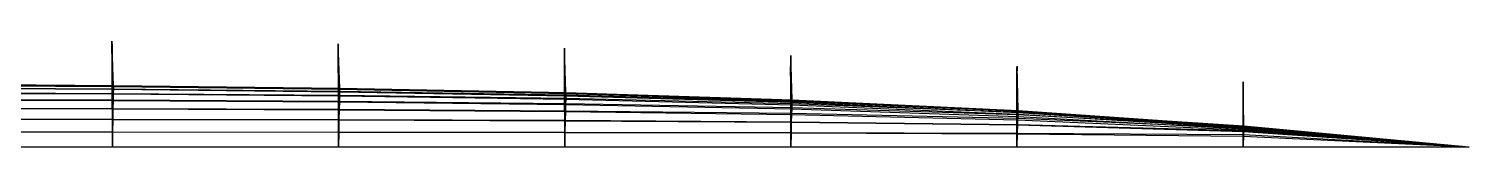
# Model space of a CAD drawing. Header units: metres. Extents: x 0 to 40, y 0 to 0.7.
# Drawn here: x 30.2 to 40, y 0 to 0.72 of the extents above; entities that cross this region are included whole.
import ezdxf

# ---------------------------------------------------------------- set-up
doc = ezdxf.new("R2010")
doc.units = ezdxf.units.M
doc.layers.add('Deflected structure', color=30, linetype='Continuous')
doc.layers.add('Original structure', color=3, linetype='Continuous')

msp = doc.modelspace()

# ---------------------------------------------------------------- linework, layer by layer
at = {"layer": 'Deflected structure'}
for p, q in [((30.7659, 0.7153, 12.4997), (30.766, 0.7084, 10.9361)), ((30.7659, 0.7099, 14.0634), (30.7659, 0.7153, 12.4997)), ((30.7761, 0.4155, 12.4991), (30.7659, 0.7153, 12.4997)), ((30.7659, 0.6921, 15.627), (30.7659, 0.7099, 14.0634)), ((30.7761, 0.4101, 14.0628), (30.7659, 0.7099, 14.0634)), ((30.766, 0.6614, 17.1904), (30.7659, 0.6921, 15.627)), ((30.7757, 0.3923, 15.6264), (30.7659, 0.6921, 15.627)), ((30.766, 0.7084, 10.9361), (30.7661, 0.6895, 9.3726)), ((30.7759, 0.4086, 10.9355), (30.766, 0.7084, 10.9361)), ((30.7661, 0.6895, 9.3726), (30.7663, 0.6579, 7.8092)), ((30.7754, 0.3896, 9.372), (30.7661, 0.6895, 9.3726)), ((32.3051, 0.6772, 15.6269), (32.3052, 0.6929, 14.0634)), ((32.3052, 0.6929, 14.0634), (32.3053, 0.6972, 12.4998)), ((32.3154, 0.3931, 14.0628), (32.3052, 0.6929, 14.0634)), ((32.3053, 0.6972, 12.4998), (32.3054, 0.6907, 10.9362)), ((32.3155, 0.3974, 12.4992), (32.3053, 0.6972, 12.4998)), ((32.3054, 0.6907, 10.9362), (32.3054, 0.6732, 9.3727)), ((32.3152, 0.3909, 10.9356), (32.3054, 0.6907, 10.9362)), ((30.7662, 0.6174, 18.7535), (30.766, 0.6614, 17.1904)), ((30.7751, 0.3616, 17.1899), (30.766, 0.6614, 17.1904)), ((30.7667, 0.5593, 20.3161), (30.7662, 0.6174, 18.7535)), ((30.7742, 0.3176, 18.753), (30.7662, 0.6174, 18.7535)), ((30.7663, 0.6579, 7.8092), (30.7666, 0.6135, 6.2462)), ((30.7746, 0.3581, 7.8087), (30.7663, 0.6579, 7.8092)), ((30.7666, 0.6135, 6.2462), (30.767, 0.5563, 4.6837)), ((30.7737, 0.3137, 6.2458), (30.7666, 0.6135, 6.2462)), ((32.3051, 0.6494, 17.1903), (32.3051, 0.6772, 15.6269)), ((32.3151, 0.3774, 15.6263), (32.3051, 0.6772, 15.6269)), ((32.3052, 0.6087, 18.7534), (32.3051, 0.6494, 17.1903)), ((32.3144, 0.3496, 17.1897), (32.3051, 0.6494, 17.1903)), ((32.3055, 0.5537, 20.316), (32.3052, 0.6087, 18.7534)), ((32.3134, 0.3088, 18.7529), (32.3052, 0.6087, 18.7534)), ((32.3054, 0.6732, 9.3727), (32.3055, 0.6444, 7.8094)), ((32.3147, 0.3734, 9.3721), (32.3054, 0.6732, 9.3727)), ((32.3055, 0.6444, 7.8094), (32.3057, 0.6034, 6.2464)), ((32.3139, 0.3446, 7.8089), (32.3055, 0.6444, 7.8094)), ((32.3057, 0.6034, 6.2464), (32.3059, 0.5497, 4.6838)), ((32.3128, 0.3036, 6.2459), (32.3057, 0.6034, 6.2464)), ((33.8444, 0.6288, 17.1901), (33.8446, 0.6519, 15.6267)), ((33.8444, 0.5935, 18.7532), (33.8444, 0.6288, 17.1901)), ((33.8536, 0.329, 17.1895), (33.8444, 0.6288, 17.1901)), ((33.8445, 0.544, 20.3159), (33.8444, 0.5935, 18.7532)), ((33.8526, 0.2936, 18.7527), (33.8444, 0.5935, 18.7532)), ((33.8446, 0.6519, 15.6267), (33.8448, 0.6643, 14.0633)), ((33.8543, 0.3521, 15.6262), (33.8446, 0.6519, 15.6267)), ((33.8448, 0.6643, 14.0633), (33.8449, 0.6672, 12.4998)), ((33.8547, 0.3645, 14.0627), (33.8448, 0.6643, 14.0633)), ((33.8449, 0.6672, 12.4998), (33.8449, 0.6611, 10.9363)), ((33.8547, 0.3674, 12.4992), (33.8449, 0.6672, 12.4998)), ((33.8449, 0.6611, 10.9363), (33.8449, 0.6461, 9.373)), ((33.8544, 0.3613, 10.9357), (33.8449, 0.6611, 10.9363)), ((33.8449, 0.6461, 9.373), (33.8449, 0.6215, 7.8097)), ((33.8538, 0.3463, 9.3724), (33.8449, 0.6461, 9.373)), ((33.8449, 0.6215, 7.8097), (33.8449, 0.5861, 6.2467)), ((33.853, 0.3217, 7.8092), (33.8449, 0.6215, 7.8097)), ((35.3835, 0.5667, 18.7528), (35.3838, 0.5935, 17.1897)), ((35.3838, 0.5935, 17.1897), (35.3841, 0.6097, 15.6264)), ((35.3925, 0.2937, 17.1891), (35.3838, 0.5935, 17.1897)), ((35.3841, 0.6097, 15.6264), (35.3843, 0.6177, 14.0631)), ((35.3931, 0.3099, 15.6259), (35.3841, 0.6097, 15.6264)), ((35.3844, 0.6018, 9.3733), (35.3842, 0.5832, 7.8101)), ((35.3843, 0.6177, 14.0631), (35.3845, 0.6187, 12.4998)), ((35.3934, 0.3179, 14.0625), (35.3843, 0.6177, 14.0631)), ((35.3845, 0.6134, 10.9365), (35.3844, 0.6018, 9.3733)), ((35.3925, 0.3019, 9.3727), (35.3844, 0.6018, 9.3733)), ((35.3845, 0.6187, 12.4998), (35.3845, 0.6134, 10.9365)), ((35.3933, 0.3189, 12.4992), (35.3845, 0.6187, 12.4998)), ((35.393, 0.3136, 10.9359), (35.3845, 0.6134, 10.9365)), ((30.7674, 0.4872, 21.8782), (30.7667, 0.5593, 20.3161)), ((30.7731, 0.2594, 20.3157), (30.7667, 0.5593, 20.3161)), ((30.767, 0.5563, 4.6837), (30.7676, 0.4855, 3.1216)), ((30.7726, 0.2564, 4.6833), (30.767, 0.5563, 4.6837)), ((32.3061, 0.4842, 21.8781), (32.3055, 0.5537, 20.316)), ((32.3121, 0.2538, 20.3157), (32.3055, 0.5537, 20.316)), ((32.3059, 0.5497, 4.6838), (32.3064, 0.4821, 3.1217)), ((32.3116, 0.2498, 4.6834), (32.3059, 0.5497, 4.6838)), ((33.8449, 0.4791, 21.8781), (33.8445, 0.544, 20.3159)), ((33.8511, 0.2441, 20.3155), (33.8445, 0.544, 20.3159)), ((33.8449, 0.5861, 6.2467), (33.845, 0.5385, 4.684)), ((33.8519, 0.2862, 6.2462), (33.8449, 0.5861, 6.2467)), ((33.845, 0.5385, 4.684), (33.8452, 0.4765, 3.1218)), ((33.8506, 0.2385, 4.6836), (33.845, 0.5385, 4.684)), ((35.3834, 0.5266, 20.3156), (35.3835, 0.5667, 18.7528)), ((35.3836, 0.47, 21.8779), (35.3834, 0.5266, 20.3156)), ((35.39, 0.2267, 20.3152), (35.3834, 0.5266, 20.3156)), ((35.3914, 0.2668, 18.7523), (35.3835, 0.5667, 18.7528)), ((35.3841, 0.5563, 6.2471), (35.384, 0.5189, 4.6843)), ((35.384, 0.5189, 4.6843), (35.384, 0.467, 3.1219)), ((35.3893, 0.219, 4.6839), (35.384, 0.5189, 4.6843)), ((35.3842, 0.5832, 7.8101), (35.3841, 0.5563, 6.2471)), ((35.3906, 0.2565, 6.2466), (35.3841, 0.5563, 6.2471)), ((35.3917, 0.2833, 7.8096), (35.3842, 0.5832, 7.8101)), ((36.9225, 0.4935, 20.3149), (36.9228, 0.5192, 18.752)), ((36.9225, 0.4518, 21.8775), (36.9225, 0.4935, 20.3149)), ((36.9287, 0.1936, 20.3146), (36.9225, 0.4935, 20.3149)), ((36.9228, 0.5192, 18.752), (36.9232, 0.5343, 17.189)), ((36.9299, 0.2193, 18.7516), (36.9228, 0.5192, 18.752)), ((36.9234, 0.5052, 6.2477), (36.9231, 0.4824, 4.6849)), ((36.9232, 0.5343, 17.189), (36.9235, 0.5423, 15.6259)), ((36.9307, 0.2344, 17.1885), (36.9232, 0.5343, 17.189)), ((36.9236, 0.5213, 7.8107), (36.9234, 0.5052, 6.2477)), ((36.9289, 0.2053, 6.2473), (36.9234, 0.5052, 6.2477)), ((36.9235, 0.5423, 15.6259), (36.9238, 0.5452, 14.0629)), ((36.931, 0.2424, 15.6254), (36.9235, 0.5423, 15.6259)), ((36.9238, 0.5326, 9.3737), (36.9236, 0.5213, 7.8107)), ((36.9297, 0.2214, 7.8102), (36.9236, 0.5213, 7.8107)), ((36.9238, 0.5452, 14.0629), (36.9239, 0.5443, 12.4998)), ((36.9311, 0.2454, 14.0623), (36.9238, 0.5452, 14.0629)), ((36.9239, 0.5401, 10.9367), (36.9238, 0.5326, 9.3737)), ((36.9303, 0.2327, 9.3731), (36.9238, 0.5326, 9.3737)), ((36.9239, 0.5443, 12.4998), (36.9239, 0.5401, 10.9367)), ((36.931, 0.2445, 12.4992), (36.9239, 0.5443, 12.4998)), ((36.9307, 0.2403, 10.9361), (36.9239, 0.5401, 10.9367)), ((29.2361, 0.3991, 9.3719), (30.7754, 0.3896, 9.372)), ((29.2364, 0.4011, 15.6265), (30.7757, 0.3923, 15.6264)), ((29.2365, 0.4191, 10.9354), (30.7759, 0.4086, 10.9355)), ((29.2367, 0.4261, 12.4991), (30.7761, 0.4155, 12.4991)), ((29.2367, 0.4201, 14.0628), (30.7761, 0.4101, 14.0628)), ((30.7682, 0.4005, 23.4395), (30.7674, 0.4872, 21.8782)), ((30.7717, 0.1872, 21.8779), (30.7674, 0.4872, 21.8782)), ((30.7676, 0.4855, 3.1216), (30.7684, 0.4008, 1.5603)), ((30.7715, 0.1856, 3.1214), (30.7676, 0.4855, 3.1216)), ((30.7692, 0.3, 25), (30.7682, 0.4005, 23.4395)), ((30.7702, 0.1005, 23.4393), (30.7682, 0.4005, 23.4395)), ((30.7684, 0.4008, 1.5603), (30.7692, 0.3)), ((30.7704, 0.1008, 1.5602), (30.7684, 0.4008, 1.5603)), ((30.7751, 0.3616, 17.1899), (30.7757, 0.3923, 15.6264)), ((30.7759, 0.4086, 10.9355), (30.7754, 0.3896, 9.372)), ((30.7757, 0.3923, 15.6264), (30.7761, 0.4101, 14.0628)), ((30.7757, 0.3923, 15.6264), (32.3151, 0.3774, 15.6263)), ((30.7761, 0.4155, 12.4991), (30.7759, 0.4086, 10.9355)), ((30.7759, 0.4086, 10.9355), (32.3152, 0.3909, 10.9356)), ((30.7761, 0.4101, 14.0628), (30.7761, 0.4155, 12.4991)), ((30.7761, 0.4155, 12.4991), (32.3155, 0.3974, 12.4992)), ((30.7761, 0.4101, 14.0628), (32.3154, 0.3931, 14.0628)), ((32.3069, 0.3995, 23.4395), (32.3061, 0.4842, 21.8781)), ((32.3106, 0.1843, 21.8779), (32.3061, 0.4842, 21.8781)), ((32.3064, 0.4821, 3.1217), (32.307, 0.3997, 1.5603)), ((32.3104, 0.1822, 3.1214), (32.3064, 0.4821, 3.1217)), ((32.3077, 0.3, 25), (32.3069, 0.3995, 23.4395)), ((32.3088, 0.0995, 23.4394), (32.3069, 0.3995, 23.4395)), ((32.307, 0.3997, 1.5603), (32.3077, 0.3)), ((32.3091, 0.0998, 1.5602), (32.307, 0.3997, 1.5603)), ((32.3151, 0.3774, 15.6263), (32.3154, 0.3931, 14.0628)), ((32.3155, 0.3974, 12.4992), (32.3152, 0.3909, 10.9356)), ((32.3154, 0.3931, 14.0628), (32.3155, 0.3974, 12.4992)), ((32.3154, 0.3931, 14.0628), (33.8547, 0.3645, 14.0627)), ((32.3155, 0.3974, 12.4992), (33.8547, 0.3674, 12.4992)), ((33.8455, 0.3978, 23.4395), (33.8449, 0.4791, 21.8781)), ((33.8494, 0.1792, 21.8778), (33.8449, 0.4791, 21.8781)), ((33.8452, 0.4765, 3.1218), (33.8456, 0.3981, 1.5603)), ((33.8492, 0.1765, 3.1215), (33.8452, 0.4765, 3.1218)), ((33.8462, 0.3, 25), (33.8455, 0.3978, 23.4395)), ((33.8474, 0.0978, 23.4394), (33.8455, 0.3978, 23.4395)), ((33.8456, 0.3981, 1.5603), (33.8462, 0.3)), ((33.8478, 0.0981, 1.5602), (33.8456, 0.3981, 1.5603)), ((35.384, 0.3947, 23.4395), (35.3836, 0.47, 21.8779)), ((35.3881, 0.1701, 21.8777), (35.3836, 0.47, 21.8779)), ((35.384, 0.467, 3.1219), (35.3842, 0.3958, 1.5603)), ((35.3879, 0.167, 3.1216), (35.384, 0.467, 3.1219)), ((35.3846, 0.3, 25), (35.384, 0.3947, 23.4395)), ((35.386, 0.0948, 23.4394), (35.384, 0.3947, 23.4395)), ((35.3842, 0.3958, 1.5603), (35.3846, 0.3)), ((35.3863, 0.0959, 1.5601), (35.3842, 0.3958, 1.5603)), ((36.9227, 0.3884, 23.4394), (36.9225, 0.4518, 21.8775)), ((36.9269, 0.1518, 21.8772), (36.9225, 0.4518, 21.8775)), ((36.9231, 0.4824, 4.6849), (36.9229, 0.449, 3.1222)), ((36.9229, 0.449, 3.1222), (36.9229, 0.3929, 1.5602)), ((36.9266, 0.149, 3.122), (36.9229, 0.449, 3.1222)), ((36.9229, 0.3929, 1.5602), (36.9231, 0.3)), ((36.925, 0.0929, 1.5601), (36.9229, 0.3929, 1.5602)), ((36.9279, 0.1825, 4.6845), (36.9231, 0.4824, 4.6849)), ((38.4612, 0.4099, 21.8764), (38.4614, 0.4276, 20.3137)), ((38.4613, 0.3721, 23.4388), (38.4612, 0.4099, 21.8764)), ((38.4651, 0.1099, 21.8761), (38.4612, 0.4099, 21.8764)), ((38.4614, 0.4276, 20.3137), (38.4617, 0.4358, 18.7508)), ((38.4662, 0.1276, 20.3133), (38.4614, 0.4276, 20.3137)), ((38.4616, 0.4042, 3.1231), (38.4614, 0.3823, 1.5605)), ((38.4619, 0.4141, 4.6858), (38.4616, 0.4042, 3.1231)), ((38.4647, 0.1043, 3.1228), (38.4616, 0.4042, 3.1231)), ((38.4617, 0.4358, 18.7508), (38.462, 0.4396, 17.188)), ((38.4668, 0.1359, 18.7504), (38.4617, 0.4358, 18.7508)), ((38.4621, 0.4221, 6.2485), (38.4619, 0.4141, 4.6858)), ((38.4652, 0.1141, 4.6855), (38.4619, 0.4141, 4.6858)), ((38.462, 0.4396, 17.188), (38.4622, 0.4409, 15.6252)), ((38.467, 0.1396, 17.1875), (38.462, 0.4396, 17.188)), ((38.4623, 0.4284, 7.8113), (38.4621, 0.4221, 6.2485)), ((38.4657, 0.1221, 6.2481), (38.4621, 0.4221, 6.2485)), ((38.4622, 0.4409, 15.6252), (38.4623, 0.4407, 14.0624)), ((38.467, 0.141, 15.6246), (38.4622, 0.4409, 15.6252)), ((38.4623, 0.4407, 14.0624), (38.4624, 0.4393, 12.4996)), ((38.467, 0.1407, 14.0618), (38.4623, 0.4407, 14.0624)), ((38.4624, 0.4332, 9.374), (38.4623, 0.4284, 7.8113)), ((38.4661, 0.1285, 7.8108), (38.4623, 0.4284, 7.8113)), ((38.4624, 0.4393, 12.4996), (38.4624, 0.4368, 10.9368)), ((38.4668, 0.1393, 12.499), (38.4624, 0.4393, 12.4996)), ((38.4624, 0.4368, 10.9368), (38.4624, 0.4332, 9.374)), ((38.4666, 0.1369, 10.9362), (38.4624, 0.4368, 10.9368)), ((38.4664, 0.1333, 9.3735), (38.4624, 0.4332, 9.374)), ((29.2347, 0.3196, 6.2457), (30.7737, 0.3137, 6.2458)), ((29.2351, 0.3226, 18.7531), (30.7742, 0.3176, 18.753)), ((29.2355, 0.366, 7.8086), (30.7746, 0.3581, 7.8087)), ((29.2359, 0.3685, 17.1899), (30.7751, 0.3616, 17.1899)), ((30.7737, 0.3137, 6.2458), (30.7726, 0.2564, 4.6833)), ((30.7731, 0.2594, 20.3157), (30.7742, 0.3176, 18.753)), ((30.7746, 0.3581, 7.8087), (30.7737, 0.3137, 6.2458)), ((30.7737, 0.3137, 6.2458), (32.3128, 0.3036, 6.2459)), ((30.7742, 0.3176, 18.753), (30.7751, 0.3616, 17.1899)), ((30.7742, 0.3176, 18.753), (32.3134, 0.3088, 18.7529)), ((30.7754, 0.3896, 9.372), (30.7746, 0.3581, 7.8087)), ((30.7746, 0.3581, 7.8087), (32.3139, 0.3446, 7.8089)), ((30.7751, 0.3616, 17.1899), (32.3144, 0.3496, 17.1897)), ((30.7754, 0.3896, 9.372), (32.3147, 0.3734, 9.3721)), ((32.3128, 0.3036, 6.2459), (32.3116, 0.2498, 4.6834)), ((32.3121, 0.2538, 20.3157), (32.3134, 0.3088, 18.7529)), ((32.3139, 0.3446, 7.8089), (32.3128, 0.3036, 6.2459)), ((32.3128, 0.3036, 6.2459), (33.8519, 0.2862, 6.2462)), ((32.3134, 0.3088, 18.7529), (32.3144, 0.3496, 17.1897)), ((32.3134, 0.3088, 18.7529), (33.8526, 0.2936, 18.7527)), ((32.3147, 0.3734, 9.3721), (32.3139, 0.3446, 7.8089)), ((32.3139, 0.3446, 7.8089), (33.853, 0.3217, 7.8092)), ((32.3144, 0.3496, 17.1897), (32.3151, 0.3774, 15.6263)), ((32.3144, 0.3496, 17.1897), (33.8536, 0.329, 17.1895)), ((32.3152, 0.3909, 10.9356), (32.3147, 0.3734, 9.3721)), ((32.3147, 0.3734, 9.3721), (33.8538, 0.3463, 9.3724)), ((32.3151, 0.3774, 15.6263), (33.8543, 0.3521, 15.6262)), ((32.3152, 0.3909, 10.9356), (33.8544, 0.3613, 10.9357)), ((33.853, 0.3217, 7.8092), (33.8519, 0.2862, 6.2462)), ((33.8526, 0.2936, 18.7527), (33.8536, 0.329, 17.1895)), ((33.8538, 0.3463, 9.3724), (33.853, 0.3217, 7.8092)), ((33.853, 0.3217, 7.8092), (35.3917, 0.2833, 7.8096)), ((33.8536, 0.329, 17.1895), (33.8543, 0.3521, 15.6262)), ((33.8536, 0.329, 17.1895), (35.3925, 0.2937, 17.1891)), ((33.8544, 0.3613, 10.9357), (33.8538, 0.3463, 9.3724)), ((33.8538, 0.3463, 9.3724), (35.3925, 0.3019, 9.3727)), ((33.8543, 0.3521, 15.6262), (33.8547, 0.3645, 14.0627)), ((33.8543, 0.3521, 15.6262), (35.3931, 0.3099, 15.6259)), ((33.8547, 0.3674, 12.4992), (33.8544, 0.3613, 10.9357)), ((33.8544, 0.3613, 10.9357), (35.393, 0.3136, 10.9359)), ((33.8547, 0.3645, 14.0627), (33.8547, 0.3674, 12.4992)), ((33.8547, 0.3674, 12.4992), (35.3933, 0.3189, 12.4992)), ((33.8547, 0.3645, 14.0627), (35.3934, 0.3179, 14.0625)), ((35.3925, 0.3019, 9.3727), (35.3917, 0.2833, 7.8096)), ((35.393, 0.3136, 10.9359), (35.3925, 0.3019, 9.3727)), ((35.3925, 0.2937, 17.1891), (35.3931, 0.3099, 15.6259)), ((35.3925, 0.3019, 9.3727), (36.9303, 0.2327, 9.3731)), ((35.3933, 0.3189, 12.4992), (35.393, 0.3136, 10.9359)), ((35.393, 0.3136, 10.9359), (36.9307, 0.2403, 10.9361)), ((35.3931, 0.3099, 15.6259), (35.3934, 0.3179, 14.0625)), ((35.3931, 0.3099, 15.6259), (36.931, 0.2424, 15.6254)), ((35.3934, 0.3179, 14.0625), (35.3933, 0.3189, 12.4992)), ((35.3933, 0.3189, 12.4992), (36.931, 0.2445, 12.4992)), ((35.3934, 0.3179, 14.0625), (36.9311, 0.2454, 14.0623)), ((36.9231, 0.3, 25), (36.9227, 0.3884, 23.4394)), ((36.9246, 0.0884, 23.4392), (36.9227, 0.3884, 23.4394)), ((38.4615, 0.3, 25), (38.4613, 0.3721, 23.4388)), ((38.4631, 0.0721, 23.4387), (38.4613, 0.3721, 23.4388)), ((38.4614, 0.3823, 1.5605), (38.4615, 0.3)), ((38.4635, 0.0824, 1.5604), (38.4614, 0.3823, 1.5605)), ((29.2337, 0.2602, 4.6832), (30.7726, 0.2564, 4.6833)), ((29.2341, 0.2626, 20.3158), (30.7731, 0.2594, 20.3157)), ((30.7726, 0.2564, 4.6833), (30.7715, 0.1856, 3.1214)), ((30.7717, 0.1872, 21.8779), (30.7731, 0.2594, 20.3157)), ((30.7726, 0.2564, 4.6833), (32.3116, 0.2498, 4.6834)), ((30.7731, 0.2594, 20.3157), (32.3121, 0.2538, 20.3157)), ((32.3116, 0.2498, 4.6834), (32.3104, 0.1822, 3.1214)), ((32.3106, 0.1843, 21.8779), (32.3121, 0.2538, 20.3157)), ((32.3116, 0.2498, 4.6834), (33.8506, 0.2385, 4.6836)), ((32.3121, 0.2538, 20.3157), (33.8511, 0.2441, 20.3155)), ((33.8506, 0.2385, 4.6836), (33.8492, 0.1765, 3.1215)), ((33.8494, 0.1792, 21.8778), (33.8511, 0.2441, 20.3155)), ((33.8519, 0.2862, 6.2462), (33.8506, 0.2385, 4.6836)), ((33.8506, 0.2385, 4.6836), (35.3893, 0.219, 4.6839)), ((33.8511, 0.2441, 20.3155), (33.8526, 0.2936, 18.7527)), ((33.8511, 0.2441, 20.3155), (35.39, 0.2267, 20.3152)), ((33.8519, 0.2862, 6.2462), (35.3906, 0.2565, 6.2466)), ((33.8526, 0.2936, 18.7527), (35.3914, 0.2668, 18.7523)), ((35.3893, 0.219, 4.6839), (35.3879, 0.167, 3.1216)), ((35.3881, 0.1701, 21.8777), (35.39, 0.2267, 20.3152)), ((35.3906, 0.2565, 6.2466), (35.3893, 0.219, 4.6839)), ((35.3893, 0.219, 4.6839), (36.9279, 0.1825, 4.6845)), ((35.39, 0.2267, 20.3152), (35.3914, 0.2668, 18.7523)), ((35.39, 0.2267, 20.3152), (36.9287, 0.1936, 20.3146)), ((35.3917, 0.2833, 7.8096), (35.3906, 0.2565, 6.2466)), ((35.3906, 0.2565, 6.2466), (36.9289, 0.2053, 6.2473)), ((35.3914, 0.2668, 18.7523), (35.3925, 0.2937, 17.1891)), ((35.3914, 0.2668, 18.7523), (36.9299, 0.2193, 18.7516)), ((35.3917, 0.2833, 7.8096), (36.9297, 0.2214, 7.8102)), ((35.3925, 0.2937, 17.1891), (36.9307, 0.2344, 17.1885)), ((36.9289, 0.2053, 6.2473), (36.9279, 0.1825, 4.6845)), ((36.9287, 0.1936, 20.3146), (36.9299, 0.2193, 18.7516)), ((36.9297, 0.2214, 7.8102), (36.9289, 0.2053, 6.2473)), ((36.9289, 0.2053, 6.2473), (38.4657, 0.1221, 6.2481)), ((36.9303, 0.2327, 9.3731), (36.9297, 0.2214, 7.8102)), ((36.9297, 0.2214, 7.8102), (38.4661, 0.1285, 7.8108)), ((36.9299, 0.2193, 18.7516), (36.9307, 0.2344, 17.1885)), ((36.9299, 0.2193, 18.7516), (38.4668, 0.1359, 18.7504)), ((36.9307, 0.2403, 10.9361), (36.9303, 0.2327, 9.3731)), ((36.9303, 0.2327, 9.3731), (38.4664, 0.1333, 9.3735)), ((36.931, 0.2445, 12.4992), (36.9307, 0.2403, 10.9361)), ((36.9307, 0.2344, 17.1885), (36.931, 0.2424, 15.6254)), ((36.9307, 0.2403, 10.9361), (38.4666, 0.1369, 10.9362)), ((36.9307, 0.2344, 17.1885), (38.467, 0.1396, 17.1875)), ((36.9311, 0.2454, 14.0623), (36.931, 0.2445, 12.4992)), ((36.931, 0.2424, 15.6254), (36.9311, 0.2454, 14.0623)), ((36.931, 0.2445, 12.4992), (38.4668, 0.1393, 12.499)), ((36.931, 0.2424, 15.6254), (38.467, 0.141, 15.6246)), ((36.9311, 0.2454, 14.0623), (38.467, 0.1407, 14.0618)), ((29.2316, 0.1011, 23.4393), (30.7702, 0.1005, 23.4393)), ((29.2318, 0.1015, 1.5602), (30.7704, 0.1008, 1.5602)), ((29.2328, 0.1877, 3.1213), (30.7715, 0.1856, 3.1214)), ((29.2329, 0.1889, 21.8779), (30.7717, 0.1872, 21.8779)), ((30.7704, 0.1008, 1.5602), (30.7692, 0)), ((30.7692, 0, 25), (30.7702, 0.1005, 23.4393)), ((30.7702, 0.1005, 23.4393), (30.7717, 0.1872, 21.8779)), ((30.7702, 0.1005, 23.4393), (32.3088, 0.0995, 23.4394)), ((30.7715, 0.1856, 3.1214), (30.7704, 0.1008, 1.5602)), ((30.7704, 0.1008, 1.5602), (32.3091, 0.0998, 1.5602)), ((30.7715, 0.1856, 3.1214), (32.3104, 0.1822, 3.1214)), ((30.7717, 0.1872, 21.8779), (32.3106, 0.1843, 21.8779)), ((32.3091, 0.0998, 1.5602), (32.3077, 0)), ((32.3077, 0, 25), (32.3088, 0.0995, 23.4394)), ((32.3088, 0.0995, 23.4394), (32.3106, 0.1843, 21.8779)), ((32.3088, 0.0995, 23.4394), (33.8474, 0.0978, 23.4394)), ((32.3104, 0.1822, 3.1214), (32.3091, 0.0998, 1.5602)), ((32.3091, 0.0998, 1.5602), (33.8478, 0.0981, 1.5602)), ((32.3104, 0.1822, 3.1214), (33.8492, 0.1765, 3.1215)), ((32.3106, 0.1843, 21.8779), (33.8494, 0.1792, 21.8778)), ((33.8478, 0.0981, 1.5602), (33.8462, 0)), ((33.8474, 0.0978, 23.4394), (33.8494, 0.1792, 21.8778)), ((33.8492, 0.1765, 3.1215), (33.8478, 0.0981, 1.5602)), ((33.8478, 0.0981, 1.5602), (35.3863, 0.0959, 1.5601)), ((33.8492, 0.1765, 3.1215), (35.3879, 0.167, 3.1216)), ((33.8494, 0.1792, 21.8778), (35.3881, 0.1701, 21.8777)), ((35.386, 0.0948, 23.4394), (35.3881, 0.1701, 21.8777)), ((35.3879, 0.167, 3.1216), (35.3863, 0.0959, 1.5601)), ((35.3879, 0.167, 3.1216), (36.9266, 0.149, 3.122)), ((35.3881, 0.1701, 21.8777), (36.9269, 0.1518, 21.8772)), ((36.9246, 0.0884, 23.4392), (36.9269, 0.1518, 21.8772)), ((36.9266, 0.149, 3.122), (36.925, 0.0929, 1.5601)), ((36.9279, 0.1825, 4.6845), (36.9266, 0.149, 3.122)), ((36.9266, 0.149, 3.122), (38.4647, 0.1043, 3.1228)), ((36.9269, 0.1518, 21.8772), (36.9287, 0.1936, 20.3146)), ((36.9269, 0.1518, 21.8772), (38.4651, 0.1099, 21.8761)), ((36.9279, 0.1825, 4.6845), (38.4652, 0.1141, 4.6855)), ((36.9287, 0.1936, 20.3146), (38.4662, 0.1276, 20.3133)), ((38.4631, 0.0721, 23.4387), (38.4651, 0.1099, 21.8761)), ((38.4647, 0.1043, 3.1228), (38.4635, 0.0824, 1.5604)), ((38.4652, 0.1141, 4.6855), (38.4647, 0.1043, 3.1228)), ((38.4647, 0.1043, 3.1228), (40, 0, 3.125)), ((38.4651, 0.1099, 21.8761), (38.4662, 0.1276, 20.3133)), ((38.4651, 0.1099, 21.8761), (40, 0, 21.875)), ((38.4657, 0.1221, 6.2481), (38.4652, 0.1141, 4.6855)), ((38.4652, 0.1141, 4.6855), (40, 0, 4.6875)), ((38.4661, 0.1285, 7.8108), (38.4657, 0.1221, 6.2481)), ((38.4657, 0.1221, 6.2481), (40, 0, 6.25)), ((38.4664, 0.1333, 9.3735), (38.4661, 0.1285, 7.8108)), ((38.4661, 0.1285, 7.8108), (40, 0, 7.8125)), ((38.4662, 0.1276, 20.3133), (38.4668, 0.1359, 18.7504)), ((38.4662, 0.1276, 20.3133), (40, 0, 20.3125)), ((38.4666, 0.1369, 10.9362), (38.4664, 0.1333, 9.3735)), ((38.4664, 0.1333, 9.3735), (40, 0, 9.375)), ((38.4668, 0.1393, 12.499), (38.4666, 0.1369, 10.9362)), ((38.4666, 0.1369, 10.9362), (40, 0, 10.9375)), ((38.467, 0.1407, 14.0618), (38.4668, 0.1393, 12.499)), ((38.4668, 0.1359, 18.7504), (38.467, 0.1396, 17.1875)), ((38.4668, 0.1393, 12.499), (40, 0, 12.5)), ((38.4668, 0.1359, 18.7504), (40, 0, 18.75)), ((38.467, 0.141, 15.6246), (38.467, 0.1407, 14.0618)), ((38.467, 0.1396, 17.1875), (38.467, 0.141, 15.6246)), ((38.467, 0.141, 15.6246), (40, 0, 15.625)), ((38.467, 0.1407, 14.0618), (40, 0, 14.0625)), ((38.467, 0.1396, 17.1875), (40, 0, 17.1875)), ((33.8462, 0, 25), (33.8474, 0.0978, 23.4394)), ((33.8474, 0.0978, 23.4394), (35.386, 0.0948, 23.4394)), ((35.3863, 0.0959, 1.5601), (35.3846, 0)), ((35.3846, 0, 25), (35.386, 0.0948, 23.4394)), ((35.386, 0.0948, 23.4394), (36.9246, 0.0884, 23.4392)), ((35.3863, 0.0959, 1.5601), (36.925, 0.0929, 1.5601)), ((36.925, 0.0929, 1.5601), (36.9231, 0)), ((36.9231, 0, 25), (36.9246, 0.0884, 23.4392)), ((36.9246, 0.0884, 23.4392), (38.4631, 0.0721, 23.4387)), ((36.925, 0.0929, 1.5601), (38.4635, 0.0824, 1.5604)), ((38.4635, 0.0824, 1.5604), (38.4615, 0)), ((38.4615, 0, 25), (38.4631, 0.0721, 23.4387)), ((38.4631, 0.0721, 23.4387), (40, 0, 23.4375)), ((38.4635, 0.0824, 1.5604), (40, 0, 1.5625))]:
    msp.add_line(p, q, dxfattribs=at)
at = {"layer": 'Original structure'}
for p, q in [((30.7692, 0.3, 1.5625), (30.7692, 0.3)), ((30.7692, 0.3, 3.125), (30.7692, 0.3, 1.5625)), ((30.7692, 0.3, 4.6875), (30.7692, 0.3, 3.125)), ((30.7692, 0.3, 6.25), (30.7692, 0.3, 4.6875)), ((30.7692, 0.3, 7.8125), (30.7692, 0.3, 6.25)), ((30.7692, 0.3, 9.375), (30.7692, 0.3, 7.8125)), ((30.7692, 0.3, 10.9375), (30.7692, 0.3, 9.375)), ((30.7692, 0.3, 12.5), (30.7692, 0.3, 10.9375)), ((30.7692, 0.3, 14.0625), (30.7692, 0.3, 12.5)), ((30.7692, 0.3, 15.625), (30.7692, 0.3, 14.0625)), ((30.7692, 0.3, 17.1875), (30.7692, 0.3, 15.625)), ((30.7692, 0.3, 18.75), (30.7692, 0.3, 17.1875)), ((30.7692, 0.3, 20.3125), (30.7692, 0.3, 18.75)), ((30.7692, 0.3, 21.875), (30.7692, 0.3, 20.3125)), ((30.7692, 0.3, 23.4375), (30.7692, 0.3, 21.875)), ((30.7692, 0.3, 25), (30.7692, 0.3, 23.4375)), ((30.7692, 0, 23.4375), (30.7692, 0.3, 23.4375)), ((30.7692, 0, 21.875), (30.7692, 0.3, 21.875)), ((30.7692, 0, 20.3125), (30.7692, 0.3, 20.3125)), ((30.7692, 0, 18.75), (30.7692, 0.3, 18.75)), ((30.7692, 0, 17.1875), (30.7692, 0.3, 17.1875)), ((30.7692, 0, 15.625), (30.7692, 0.3, 15.625)), ((30.7692, 0, 14.0625), (30.7692, 0.3, 14.0625)), ((30.7692, 0, 12.5), (30.7692, 0.3, 12.5)), ((30.7692, 0, 10.9375), (30.7692, 0.3, 10.9375)), ((30.7692, 0, 9.375), (30.7692, 0.3, 9.375)), ((30.7692, 0, 7.8125), (30.7692, 0.3, 7.8125)), ((30.7692, 0, 6.25), (30.7692, 0.3, 6.25)), ((30.7692, 0, 4.6875), (30.7692, 0.3, 4.6875)), ((30.7692, 0, 3.125), (30.7692, 0.3, 3.125)), ((30.7692, 0, 1.5625), (30.7692, 0.3, 1.5625)), ((32.3077, 0.3, 1.5625), (32.3077, 0.3)), ((32.3077, 0.3, 3.125), (32.3077, 0.3, 1.5625)), ((32.3077, 0.3, 4.6875), (32.3077, 0.3, 3.125)), ((32.3077, 0.3, 6.25), (32.3077, 0.3, 4.6875)), ((32.3077, 0.3, 7.8125), (32.3077, 0.3, 6.25)), ((32.3077, 0.3, 9.375), (32.3077, 0.3, 7.8125)), ((32.3077, 0.3, 10.9375), (32.3077, 0.3, 9.375)), ((32.3077, 0.3, 12.5), (32.3077, 0.3, 10.9375)), ((32.3077, 0.3, 14.0625), (32.3077, 0.3, 12.5)), ((32.3077, 0.3, 15.625), (32.3077, 0.3, 14.0625)), ((32.3077, 0.3, 17.1875), (32.3077, 0.3, 15.625)), ((32.3077, 0.3, 18.75), (32.3077, 0.3, 17.1875)), ((32.3077, 0.3, 20.3125), (32.3077, 0.3, 18.75)), ((32.3077, 0.3, 21.875), (32.3077, 0.3, 20.3125)), ((32.3077, 0.3, 23.4375), (32.3077, 0.3, 21.875)), ((32.3077, 0.3, 25), (32.3077, 0.3, 23.4375)), ((32.3077, 0, 23.4375), (32.3077, 0.3, 23.4375)), ((32.3077, 0, 21.875), (32.3077, 0.3, 21.875)), ((32.3077, 0, 20.3125), (32.3077, 0.3, 20.3125)), ((32.3077, 0, 18.75), (32.3077, 0.3, 18.75)), ((32.3077, 0, 17.1875), (32.3077, 0.3, 17.1875)), ((32.3077, 0, 15.625), (32.3077, 0.3, 15.625)), ((32.3077, 0, 14.0625), (32.3077, 0.3, 14.0625)), ((32.3077, 0, 12.5), (32.3077, 0.3, 12.5)), ((32.3077, 0, 10.9375), (32.3077, 0.3, 10.9375)), ((32.3077, 0, 9.375), (32.3077, 0.3, 9.375)), ((32.3077, 0, 7.8125), (32.3077, 0.3, 7.8125)), ((32.3077, 0, 6.25), (32.3077, 0.3, 6.25)), ((32.3077, 0, 4.6875), (32.3077, 0.3, 4.6875)), ((32.3077, 0, 3.125), (32.3077, 0.3, 3.125)), ((32.3077, 0, 1.5625), (32.3077, 0.3, 1.5625)), ((33.8462, 0.3, 1.5625), (33.8462, 0.3)), ((33.8462, 0.3, 3.125), (33.8462, 0.3, 1.5625)), ((33.8462, 0.3, 4.6875), (33.8462, 0.3, 3.125)), ((33.8462, 0.3, 6.25), (33.8462, 0.3, 4.6875)), ((33.8462, 0.3, 7.8125), (33.8462, 0.3, 6.25)), ((33.8462, 0.3, 9.375), (33.8462, 0.3, 7.8125)), ((33.8462, 0.3, 10.9375), (33.8462, 0.3, 9.375)), ((33.8462, 0.3, 12.5), (33.8462, 0.3, 10.9375)), ((33.8462, 0.3, 14.0625), (33.8462, 0.3, 12.5)), ((33.8462, 0.3, 15.625), (33.8462, 0.3, 14.0625)), ((33.8462, 0.3, 17.1875), (33.8462, 0.3, 15.625)), ((33.8462, 0.3, 18.75), (33.8462, 0.3, 17.1875)), ((33.8462, 0.3, 20.3125), (33.8462, 0.3, 18.75)), ((33.8462, 0.3, 21.875), (33.8462, 0.3, 20.3125)), ((33.8462, 0.3, 23.4375), (33.8462, 0.3, 21.875)), ((33.8462, 0.3, 25), (33.8462, 0.3, 23.4375)), ((33.8462, 0, 23.4375), (33.8462, 0.3, 23.4375)), ((33.8462, 0, 21.875), (33.8462, 0.3, 21.875)), ((33.8462, 0, 20.3125), (33.8462, 0.3, 20.3125)), ((33.8462, 0, 18.75), (33.8462, 0.3, 18.75)), ((33.8462, 0, 17.1875), (33.8462, 0.3, 17.1875)), ((33.8462, 0, 15.625), (33.8462, 0.3, 15.625)), ((33.8462, 0, 14.0625), (33.8462, 0.3, 14.0625)), ((33.8462, 0, 12.5), (33.8462, 0.3, 12.5)), ((33.8462, 0, 10.9375), (33.8462, 0.3, 10.9375)), ((33.8462, 0, 9.375), (33.8462, 0.3, 9.375)), ((33.8462, 0, 7.8125), (33.8462, 0.3, 7.8125)), ((33.8462, 0, 6.25), (33.8462, 0.3, 6.25)), ((33.8462, 0, 4.6875), (33.8462, 0.3, 4.6875)), ((33.8462, 0, 3.125), (33.8462, 0.3, 3.125)), ((33.8462, 0, 1.5625), (33.8462, 0.3, 1.5625)), ((35.3846, 0.3, 1.5625), (35.3846, 0.3)), ((35.3846, 0.3, 3.125), (35.3846, 0.3, 1.5625)), ((35.3846, 0.3, 4.6875), (35.3846, 0.3, 3.125)), ((35.3846, 0.3, 6.25), (35.3846, 0.3, 4.6875)), ((35.3846, 0.3, 7.8125), (35.3846, 0.3, 6.25)), ((35.3846, 0.3, 9.375), (35.3846, 0.3, 7.8125)), ((35.3846, 0.3, 10.9375), (35.3846, 0.3, 9.375)), ((35.3846, 0.3, 12.5), (35.3846, 0.3, 10.9375)), ((35.3846, 0.3, 14.0625), (35.3846, 0.3, 12.5)), ((35.3846, 0.3, 15.625), (35.3846, 0.3, 14.0625)), ((35.3846, 0.3, 17.1875), (35.3846, 0.3, 15.625)), ((35.3846, 0.3, 18.75), (35.3846, 0.3, 17.1875)), ((35.3846, 0.3, 20.3125), (35.3846, 0.3, 18.75)), ((35.3846, 0.3, 21.875), (35.3846, 0.3, 20.3125)), ((35.3846, 0.3, 23.4375), (35.3846, 0.3, 21.875)), ((35.3846, 0.3, 25), (35.3846, 0.3, 23.4375)), ((35.3846, 0, 23.4375), (35.3846, 0.3, 23.4375)), ((35.3846, 0, 21.875), (35.3846, 0.3, 21.875)), ((35.3846, 0, 20.3125), (35.3846, 0.3, 20.3125)), ((35.3846, 0, 18.75), (35.3846, 0.3, 18.75)), ((35.3846, 0, 17.1875), (35.3846, 0.3, 17.1875)), ((35.3846, 0, 15.625), (35.3846, 0.3, 15.625)), ((35.3846, 0, 14.0625), (35.3846, 0.3, 14.0625)), ((35.3846, 0, 12.5), (35.3846, 0.3, 12.5)), ((35.3846, 0, 10.9375), (35.3846, 0.3, 10.9375)), ((35.3846, 0, 9.375), (35.3846, 0.3, 9.375)), ((35.3846, 0, 7.8125), (35.3846, 0.3, 7.8125)), ((35.3846, 0, 6.25), (35.3846, 0.3, 6.25)), ((35.3846, 0, 4.6875), (35.3846, 0.3, 4.6875)), ((35.3846, 0, 3.125), (35.3846, 0.3, 3.125)), ((35.3846, 0, 1.5625), (35.3846, 0.3, 1.5625)), ((36.9231, 0.3, 1.5625), (36.9231, 0.3)), ((36.9231, 0.3, 3.125), (36.9231, 0.3, 1.5625)), ((36.9231, 0.3, 4.6875), (36.9231, 0.3, 3.125)), ((36.9231, 0.3, 6.25), (36.9231, 0.3, 4.6875)), ((36.9231, 0.3, 7.8125), (36.9231, 0.3, 6.25)), ((36.9231, 0.3, 9.375), (36.9231, 0.3, 7.8125)), ((36.9231, 0.3, 10.9375), (36.9231, 0.3, 9.375)), ((36.9231, 0.3, 12.5), (36.9231, 0.3, 10.9375)), ((36.9231, 0.3, 14.0625), (36.9231, 0.3, 12.5)), ((36.9231, 0.3, 15.625), (36.9231, 0.3, 14.0625)), ((36.9231, 0.3, 17.1875), (36.9231, 0.3, 15.625)), ((36.9231, 0.3, 18.75), (36.9231, 0.3, 17.1875)), ((36.9231, 0.3, 20.3125), (36.9231, 0.3, 18.75)), ((36.9231, 0.3, 21.875), (36.9231, 0.3, 20.3125)), ((36.9231, 0.3, 23.4375), (36.9231, 0.3, 21.875)), ((36.9231, 0.3, 25), (36.9231, 0.3, 23.4375)), ((36.9231, 0, 23.4375), (36.9231, 0.3, 23.4375)), ((36.9231, 0, 21.875), (36.9231, 0.3, 21.875)), ((36.9231, 0, 20.3125), (36.9231, 0.3, 20.3125)), ((36.9231, 0, 18.75), (36.9231, 0.3, 18.75)), ((36.9231, 0, 17.1875), (36.9231, 0.3, 17.1875)), ((36.9231, 0, 15.625), (36.9231, 0.3, 15.625)), ((36.9231, 0, 14.0625), (36.9231, 0.3, 14.0625)), ((36.9231, 0, 12.5), (36.9231, 0.3, 12.5)), ((36.9231, 0, 10.9375), (36.9231, 0.3, 10.9375)), ((36.9231, 0, 9.375), (36.9231, 0.3, 9.375)), ((36.9231, 0, 7.8125), (36.9231, 0.3, 7.8125)), ((36.9231, 0, 6.25), (36.9231, 0.3, 6.25)), ((36.9231, 0, 4.6875), (36.9231, 0.3, 4.6875)), ((36.9231, 0, 3.125), (36.9231, 0.3, 3.125)), ((36.9231, 0, 1.5625), (36.9231, 0.3, 1.5625)), ((38.4615, 0.3, 1.5625), (38.4615, 0.3)), ((38.4615, 0.3, 3.125), (38.4615, 0.3, 1.5625)), ((38.4615, 0.3, 4.6875), (38.4615, 0.3, 3.125)), ((38.4615, 0.3, 6.25), (38.4615, 0.3, 4.6875)), ((38.4615, 0.3, 7.8125), (38.4615, 0.3, 6.25)), ((38.4615, 0.3, 9.375), (38.4615, 0.3, 7.8125)), ((38.4615, 0.3, 10.9375), (38.4615, 0.3, 9.375)), ((38.4615, 0.3, 12.5), (38.4615, 0.3, 10.9375)), ((38.4615, 0.3, 14.0625), (38.4615, 0.3, 12.5)), ((38.4615, 0.3, 15.625), (38.4615, 0.3, 14.0625)), ((38.4615, 0.3, 17.1875), (38.4615, 0.3, 15.625)), ((38.4615, 0.3, 18.75), (38.4615, 0.3, 17.1875)), ((38.4615, 0.3, 20.3125), (38.4615, 0.3, 18.75)), ((38.4615, 0.3, 21.875), (38.4615, 0.3, 20.3125)), ((38.4615, 0.3, 23.4375), (38.4615, 0.3, 21.875)), ((38.4615, 0.3, 25), (38.4615, 0.3, 23.4375)), ((38.4615, 0, 23.4375), (38.4615, 0.3, 23.4375)), ((38.4615, 0, 21.875), (38.4615, 0.3, 21.875)), ((38.4615, 0, 20.3125), (38.4615, 0.3, 20.3125)), ((38.4615, 0, 18.75), (38.4615, 0.3, 18.75)), ((38.4615, 0, 17.1875), (38.4615, 0.3, 17.1875)), ((38.4615, 0, 15.625), (38.4615, 0.3, 15.625)), ((38.4615, 0, 14.0625), (38.4615, 0.3, 14.0625)), ((38.4615, 0, 12.5), (38.4615, 0.3, 12.5)), ((38.4615, 0, 10.9375), (38.4615, 0.3, 10.9375)), ((38.4615, 0, 9.375), (38.4615, 0.3, 9.375)), ((38.4615, 0, 7.8125), (38.4615, 0.3, 7.8125)), ((38.4615, 0, 6.25), (38.4615, 0.3, 6.25)), ((38.4615, 0, 4.6875), (38.4615, 0.3, 4.6875)), ((38.4615, 0, 3.125), (38.4615, 0.3, 3.125)), ((38.4615, 0, 1.5625), (38.4615, 0.3, 1.5625)), ((29.2308, 0, 1.5625), (30.7692, 0, 1.5625)), ((29.2308, 0, 3.125), (30.7692, 0, 3.125)), ((29.2308, 0, 4.6875), (30.7692, 0, 4.6875)), ((29.2308, 0, 6.25), (30.7692, 0, 6.25)), ((29.2308, 0, 7.8125), (30.7692, 0, 7.8125)), ((29.2308, 0, 9.375), (30.7692, 0, 9.375)), ((29.2308, 0, 10.9375), (30.7692, 0, 10.9375)), ((29.2308, 0, 12.5), (30.7692, 0, 12.5)), ((29.2308, 0, 14.0625), (30.7692, 0, 14.0625)), ((29.2308, 0, 15.625), (30.7692, 0, 15.625)), ((29.2308, 0, 17.1875), (30.7692, 0, 17.1875)), ((29.2308, 0, 18.75), (30.7692, 0, 18.75)), ((29.2308, 0, 20.3125), (30.7692, 0, 20.3125)), ((29.2308, 0, 21.875), (30.7692, 0, 21.875)), ((29.2308, 0, 23.4375), (30.7692, 0, 23.4375)), ((30.7692, 0, 1.5625), (30.7692, 0)), ((30.7692, 0, 3.125), (30.7692, 0, 1.5625)), ((30.7692, 0, 4.6875), (30.7692, 0, 3.125)), ((30.7692, 0, 6.25), (30.7692, 0, 4.6875)), ((30.7692, 0, 7.8125), (30.7692, 0, 6.25)), ((30.7692, 0, 9.375), (30.7692, 0, 7.8125)), ((30.7692, 0, 10.9375), (30.7692, 0, 9.375)), ((30.7692, 0, 12.5), (30.7692, 0, 10.9375)), ((30.7692, 0, 14.0625), (30.7692, 0, 12.5)), ((30.7692, 0, 15.625), (30.7692, 0, 14.0625)), ((30.7692, 0, 17.1875), (30.7692, 0, 15.625)), ((30.7692, 0, 18.75), (30.7692, 0, 17.1875)), ((30.7692, 0, 20.3125), (30.7692, 0, 18.75)), ((30.7692, 0, 21.875), (30.7692, 0, 20.3125)), ((30.7692, 0, 23.4375), (30.7692, 0, 21.875)), ((30.7692, 0, 25), (30.7692, 0, 23.4375)), ((30.7692, 0, 1.5625), (32.3077, 0, 1.5625)), ((30.7692, 0, 3.125), (32.3077, 0, 3.125)), ((30.7692, 0, 4.6875), (32.3077, 0, 4.6875)), ((30.7692, 0, 6.25), (32.3077, 0, 6.25)), ((30.7692, 0, 7.8125), (32.3077, 0, 7.8125)), ((30.7692, 0, 9.375), (32.3077, 0, 9.375)), ((30.7692, 0, 10.9375), (32.3077, 0, 10.9375)), ((30.7692, 0, 12.5), (32.3077, 0, 12.5)), ((30.7692, 0, 14.0625), (32.3077, 0, 14.0625)), ((30.7692, 0, 15.625), (32.3077, 0, 15.625)), ((30.7692, 0, 17.1875), (32.3077, 0, 17.1875)), ((30.7692, 0, 18.75), (32.3077, 0, 18.75)), ((30.7692, 0, 20.3125), (32.3077, 0, 20.3125)), ((30.7692, 0, 21.875), (32.3077, 0, 21.875)), ((30.7692, 0, 23.4375), (32.3077, 0, 23.4375)), ((32.3077, 0, 1.5625), (32.3077, 0)), ((32.3077, 0, 3.125), (32.3077, 0, 1.5625)), ((32.3077, 0, 4.6875), (32.3077, 0, 3.125)), ((32.3077, 0, 6.25), (32.3077, 0, 4.6875)), ((32.3077, 0, 7.8125), (32.3077, 0, 6.25)), ((32.3077, 0, 9.375), (32.3077, 0, 7.8125)), ((32.3077, 0, 10.9375), (32.3077, 0, 9.375)), ((32.3077, 0, 12.5), (32.3077, 0, 10.9375)), ((32.3077, 0, 14.0625), (32.3077, 0, 12.5)), ((32.3077, 0, 15.625), (32.3077, 0, 14.0625)), ((32.3077, 0, 17.1875), (32.3077, 0, 15.625)), ((32.3077, 0, 18.75), (32.3077, 0, 17.1875)), ((32.3077, 0, 20.3125), (32.3077, 0, 18.75)), ((32.3077, 0, 21.875), (32.3077, 0, 20.3125)), ((32.3077, 0, 23.4375), (32.3077, 0, 21.875)), ((32.3077, 0, 25), (32.3077, 0, 23.4375)), ((32.3077, 0, 1.5625), (33.8462, 0, 1.5625)), ((32.3077, 0, 3.125), (33.8462, 0, 3.125)), ((32.3077, 0, 4.6875), (33.8462, 0, 4.6875)), ((32.3077, 0, 6.25), (33.8462, 0, 6.25)), ((32.3077, 0, 7.8125), (33.8462, 0, 7.8125)), ((32.3077, 0, 9.375), (33.8462, 0, 9.375)), ((32.3077, 0, 10.9375), (33.8462, 0, 10.9375)), ((32.3077, 0, 12.5), (33.8462, 0, 12.5)), ((32.3077, 0, 14.0625), (33.8462, 0, 14.0625)), ((32.3077, 0, 15.625), (33.8462, 0, 15.625)), ((32.3077, 0, 17.1875), (33.8462, 0, 17.1875)), ((32.3077, 0, 18.75), (33.8462, 0, 18.75)), ((32.3077, 0, 20.3125), (33.8462, 0, 20.3125)), ((32.3077, 0, 21.875), (33.8462, 0, 21.875)), ((32.3077, 0, 23.4375), (33.8462, 0, 23.4375)), ((33.8462, 0, 1.5625), (33.8462, 0)), ((33.8462, 0, 3.125), (33.8462, 0, 1.5625)), ((33.8462, 0, 4.6875), (33.8462, 0, 3.125)), ((33.8462, 0, 6.25), (33.8462, 0, 4.6875)), ((33.8462, 0, 7.8125), (33.8462, 0, 6.25)), ((33.8462, 0, 9.375), (33.8462, 0, 7.8125)), ((33.8462, 0, 10.9375), (33.8462, 0, 9.375)), ((33.8462, 0, 12.5), (33.8462, 0, 10.9375)), ((33.8462, 0, 14.0625), (33.8462, 0, 12.5)), ((33.8462, 0, 15.625), (33.8462, 0, 14.0625)), ((33.8462, 0, 17.1875), (33.8462, 0, 15.625)), ((33.8462, 0, 18.75), (33.8462, 0, 17.1875)), ((33.8462, 0, 20.3125), (33.8462, 0, 18.75)), ((33.8462, 0, 21.875), (33.8462, 0, 20.3125)), ((33.8462, 0, 23.4375), (33.8462, 0, 21.875)), ((33.8462, 0, 25), (33.8462, 0, 23.4375)), ((33.8462, 0, 1.5625), (35.3846, 0, 1.5625)), ((33.8462, 0, 3.125), (35.3846, 0, 3.125)), ((33.8462, 0, 4.6875), (35.3846, 0, 4.6875)), ((33.8462, 0, 6.25), (35.3846, 0, 6.25)), ((33.8462, 0, 7.8125), (35.3846, 0, 7.8125)), ((33.8462, 0, 9.375), (35.3846, 0, 9.375)), ((33.8462, 0, 10.9375), (35.3846, 0, 10.9375)), ((33.8462, 0, 12.5), (35.3846, 0, 12.5)), ((33.8462, 0, 14.0625), (35.3846, 0, 14.0625)), ((33.8462, 0, 15.625), (35.3846, 0, 15.625)), ((33.8462, 0, 17.1875), (35.3846, 0, 17.1875)), ((33.8462, 0, 18.75), (35.3846, 0, 18.75)), ((33.8462, 0, 20.3125), (35.3846, 0, 20.3125)), ((33.8462, 0, 21.875), (35.3846, 0, 21.875)), ((33.8462, 0, 23.4375), (35.3846, 0, 23.4375)), ((35.3846, 0, 1.5625), (35.3846, 0)), ((35.3846, 0, 3.125), (35.3846, 0, 1.5625)), ((35.3846, 0, 4.6875), (35.3846, 0, 3.125)), ((35.3846, 0, 6.25), (35.3846, 0, 4.6875)), ((35.3846, 0, 7.8125), (35.3846, 0, 6.25)), ((35.3846, 0, 9.375), (35.3846, 0, 7.8125)), ((35.3846, 0, 10.9375), (35.3846, 0, 9.375)), ((35.3846, 0, 12.5), (35.3846, 0, 10.9375)), ((35.3846, 0, 14.0625), (35.3846, 0, 12.5)), ((35.3846, 0, 15.625), (35.3846, 0, 14.0625)), ((35.3846, 0, 17.1875), (35.3846, 0, 15.625)), ((35.3846, 0, 18.75), (35.3846, 0, 17.1875)), ((35.3846, 0, 20.3125), (35.3846, 0, 18.75)), ((35.3846, 0, 21.875), (35.3846, 0, 20.3125)), ((35.3846, 0, 23.4375), (35.3846, 0, 21.875)), ((35.3846, 0, 25), (35.3846, 0, 23.4375)), ((35.3846, 0, 1.5625), (36.9231, 0, 1.5625)), ((35.3846, 0, 3.125), (36.9231, 0, 3.125)), ((35.3846, 0, 4.6875), (36.9231, 0, 4.6875)), ((35.3846, 0, 6.25), (36.9231, 0, 6.25)), ((35.3846, 0, 7.8125), (36.9231, 0, 7.8125)), ((35.3846, 0, 9.375), (36.9231, 0, 9.375)), ((35.3846, 0, 10.9375), (36.9231, 0, 10.9375)), ((35.3846, 0, 12.5), (36.9231, 0, 12.5)), ((35.3846, 0, 14.0625), (36.9231, 0, 14.0625)), ((35.3846, 0, 15.625), (36.9231, 0, 15.625)), ((35.3846, 0, 17.1875), (36.9231, 0, 17.1875)), ((35.3846, 0, 18.75), (36.9231, 0, 18.75)), ((35.3846, 0, 20.3125), (36.9231, 0, 20.3125)), ((35.3846, 0, 21.875), (36.9231, 0, 21.875)), ((35.3846, 0, 23.4375), (36.9231, 0, 23.4375)), ((36.9231, 0, 1.5625), (36.9231, 0)), ((36.9231, 0, 3.125), (36.9231, 0, 1.5625)), ((36.9231, 0, 4.6875), (36.9231, 0, 3.125)), ((36.9231, 0, 6.25), (36.9231, 0, 4.6875)), ((36.9231, 0, 7.8125), (36.9231, 0, 6.25)), ((36.9231, 0, 9.375), (36.9231, 0, 7.8125)), ((36.9231, 0, 10.9375), (36.9231, 0, 9.375)), ((36.9231, 0, 12.5), (36.9231, 0, 10.9375)), ((36.9231, 0, 14.0625), (36.9231, 0, 12.5)), ((36.9231, 0, 15.625), (36.9231, 0, 14.0625)), ((36.9231, 0, 17.1875), (36.9231, 0, 15.625)), ((36.9231, 0, 18.75), (36.9231, 0, 17.1875)), ((36.9231, 0, 20.3125), (36.9231, 0, 18.75)), ((36.9231, 0, 21.875), (36.9231, 0, 20.3125)), ((36.9231, 0, 23.4375), (36.9231, 0, 21.875)), ((36.9231, 0, 25), (36.9231, 0, 23.4375)), ((36.9231, 0, 1.5625), (38.4615, 0, 1.5625)), ((36.9231, 0, 3.125), (38.4615, 0, 3.125)), ((36.9231, 0, 4.6875), (38.4615, 0, 4.6875)), ((36.9231, 0, 6.25), (38.4615, 0, 6.25)), ((36.9231, 0, 7.8125), (38.4615, 0, 7.8125)), ((36.9231, 0, 9.375), (38.4615, 0, 9.375)), ((36.9231, 0, 10.9375), (38.4615, 0, 10.9375)), ((36.9231, 0, 12.5), (38.4615, 0, 12.5)), ((36.9231, 0, 14.0625), (38.4615, 0, 14.0625)), ((36.9231, 0, 15.625), (38.4615, 0, 15.625)), ((36.9231, 0, 17.1875), (38.4615, 0, 17.1875)), ((36.9231, 0, 18.75), (38.4615, 0, 18.75)), ((36.9231, 0, 20.3125), (38.4615, 0, 20.3125)), ((36.9231, 0, 21.875), (38.4615, 0, 21.875)), ((36.9231, 0, 23.4375), (38.4615, 0, 23.4375)), ((38.4615, 0, 1.5625), (38.4615, 0)), ((38.4615, 0, 3.125), (38.4615, 0, 1.5625)), ((38.4615, 0, 4.6875), (38.4615, 0, 3.125)), ((38.4615, 0, 6.25), (38.4615, 0, 4.6875)), ((38.4615, 0, 7.8125), (38.4615, 0, 6.25)), ((38.4615, 0, 9.375), (38.4615, 0, 7.8125)), ((38.4615, 0, 10.9375), (38.4615, 0, 9.375)), ((38.4615, 0, 12.5), (38.4615, 0, 10.9375)), ((38.4615, 0, 14.0625), (38.4615, 0, 12.5)), ((38.4615, 0, 15.625), (38.4615, 0, 14.0625)), ((38.4615, 0, 17.1875), (38.4615, 0, 15.625)), ((38.4615, 0, 18.75), (38.4615, 0, 17.1875)), ((38.4615, 0, 20.3125), (38.4615, 0, 18.75)), ((38.4615, 0, 21.875), (38.4615, 0, 20.3125)), ((38.4615, 0, 23.4375), (38.4615, 0, 21.875)), ((38.4615, 0, 25), (38.4615, 0, 23.4375)), ((38.4615, 0, 1.5625), (40, 0, 1.5625)), ((38.4615, 0, 3.125), (40, 0, 3.125)), ((38.4615, 0, 4.6875), (40, 0, 4.6875)), ((38.4615, 0, 6.25), (40, 0, 6.25)), ((38.4615, 0, 7.8125), (40, 0, 7.8125)), ((38.4615, 0, 9.375), (40, 0, 9.375)), ((38.4615, 0, 10.9375), (40, 0, 10.9375)), ((38.4615, 0, 12.5), (40, 0, 12.5)), ((38.4615, 0, 14.0625), (40, 0, 14.0625)), ((38.4615, 0, 15.625), (40, 0, 15.625)), ((38.4615, 0, 17.1875), (40, 0, 17.1875)), ((38.4615, 0, 18.75), (40, 0, 18.75)), ((38.4615, 0, 20.3125), (40, 0, 20.3125)), ((38.4615, 0, 21.875), (40, 0, 21.875)), ((38.4615, 0, 23.4375), (40, 0, 23.4375))]:
    msp.add_line(p, q, dxfattribs=at)

doc.saveas('drawing.dxf')
